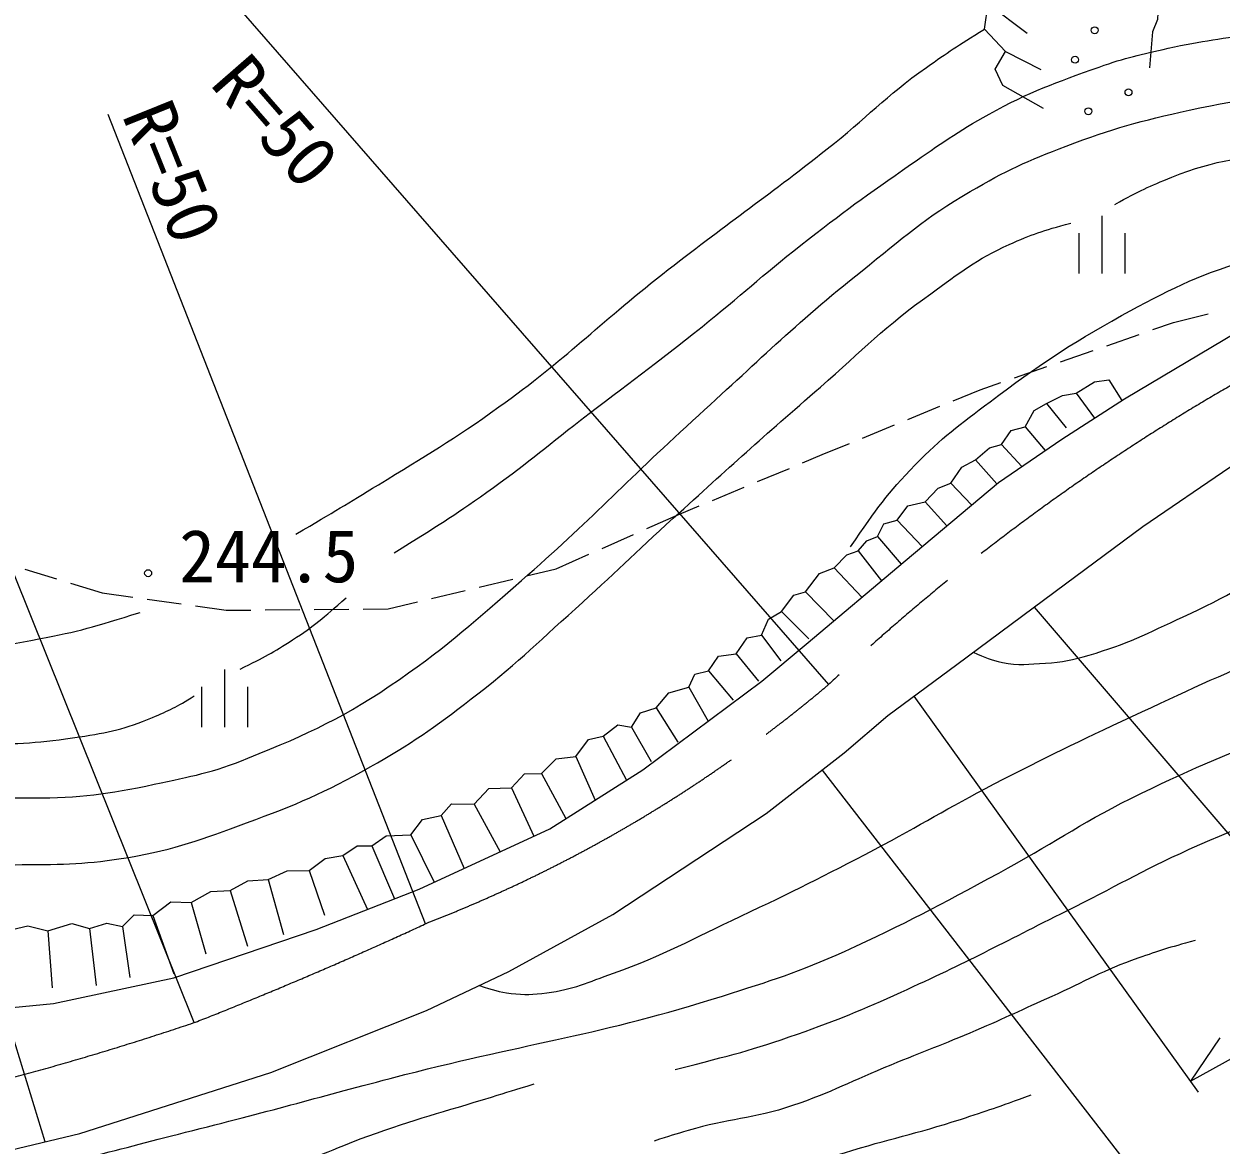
# Model space of a CAD drawing. Units: millimetres, scale not verified. Extents: x 40000 to 680000, y 20000 to 380000.
# Drawn here: x 272530 to 314168, y 281123 to 320097 of the extents above; entities that cross this region are included whole.
import ezdxf
from ezdxf.enums import TextEntityAlignment as Align

# ---------------------------------------------------------------- set-up
doc = ezdxf.new("R2010")
doc.units = ezdxf.units.MM
doc.header["$LTSCALE"] = 1000
doc.linetypes.add('CHAIN', pattern=[18.5, 12, -1.5, 3.5, -1.5])
for name, color, linetype, lineweight in [('M-BGD', 7, 'Continuous', 13), ('M-BMK', 2, 'CHAIN', 13), ('M-STR-HTXT', 7, 'Continuous', 13), ('M-STR-STRC', 7, 'Continuous', 13)]:
    doc.layers.add(name, color=color, linetype=linetype, lineweight=lineweight)
doc.styles.add('ＭＳ ゴシック', font='')
doc.styles.get('ＭＳ ゴシック').set_extended_font_data('MS Gothic')

msp = doc.modelspace()

# ---------------------------------------------------------------- linework, layer by layer
at = {"layer": 'M-BGD'}
for p, q in [((306674, 319140), (307898, 318508)), ((310027, 311425), (310027, 313425)), ((309227, 311425), (309227, 312825)), ((310827, 311425), (310827, 312825)), ((312513, 309719), (313725, 310023)), ((311795, 309469), (312513, 309719)), ((310190, 308911), (311323, 309305)), ((308584, 308353), (309717, 308747)), ((306978, 307795), (308112, 308189)), ((304846, 306994), (305788, 307381)), ((305788, 307381), (306506, 307631)), ((303273, 306347), (304383, 306804)), ((301701, 305701), (302811, 306157)), ((300296, 305124), (301239, 305511)), ((299615, 304840), (300296, 305124)), ((298045, 304187), (299153, 304648)), ((296476, 303534), (297584, 303995)), ((295333, 303058), (296014, 303342)), ((294193, 302552), (295333, 303058)), ((292639, 301862), (293736, 302349)), ((291042, 301153), (292182, 301659)), ((272561, 301138), (273667, 300803)), ((290015, 300908), (291042, 301153)), ((274146, 300657), (275251, 300322)), ((288361, 300515), (289529, 300793)), ((275251, 300322), (276316, 300171)), ((286707, 300121), (287875, 300399)), ((276811, 300101), (277999, 299934)), ((278494, 299864), (279558, 299713)), ((285194, 299761), (286221, 300006)), ((279558, 299713), (280426, 299721)), ((280926, 299725), (282126, 299735)), ((282626, 299739), (283826, 299750)), ((284326, 299754), (285194, 299761)), ((279513, 295653), (279513, 297653)), ((278713, 295653), (278713, 297053)), ((280313, 295653), (280313, 297053))]:
    msp.add_line(p, q, dxfattribs=at)
for points in [[(260530, 285457), (264046, 285278), (268401, 285550), (273557, 286047), (277740, 286934), (282689, 288612), (286275, 290021), (290822, 292117), (294056, 294167), (298200, 297248), (299735, 298538), (303180, 301434), (306425, 304161), (308626, 305662), (310804, 307064), (318164, 311434), (325772, 315735), (329444, 317709), (336857, 321680), (348294, 327834)], [(267801, 280144), (272049, 280945), (274470, 281528), (281122, 283641), (286534, 285803), (289394, 287156), (293011, 289134), (298342, 292647), (301064, 294757), (302580, 296056), (304972, 297827), (308758, 300634), (311452, 302621), (314475, 304693), (317430, 306461), (321273, 308561), (328854, 312552), (339265, 318257), (350288, 324210)], [(311725, 322020), (311988, 320955), (311960, 320249), (311781, 319825), (311678, 318573)], [(307992, 317152), (306579, 317962), (306306, 318527), (306674, 319140), (305939, 319912), (306071, 320797), (307427, 319771)], [(309131, 307257), (309768, 307658), (310267, 307720), (310718, 307009)], [(307354, 306095), (307673, 306660), (308093, 306901), (308775, 306053)], [(308093, 306901), (308651, 307177), (309131, 307257), (309766, 306396)], [(306536, 305482), (306871, 305961), (307354, 306095), (308045, 305265)], [(305630, 304941), (306112, 305365), (306536, 305482), (307239, 304716)], [(304772, 304135), (305151, 304690), (305630, 304941), (306368, 304113)], [(303873, 303483), (304323, 303962), (304772, 304135), (305489, 303374)], [(302908, 302848), (303270, 303350), (303873, 303483), (304630, 302652)], [(302222, 302273), (302439, 302714), (302908, 302848), (303773, 301932)], [(301541, 301781), (301847, 302126), (302222, 302273), (303046, 301320)], [(300712, 301184), (301153, 301640), (301541, 301781), (302357, 300741)], [(299711, 300360), (300198, 300989), (300712, 301184), (301679, 300171)], [(298878, 299668), (299312, 300235), (299711, 300360), (300701, 299350)], [(298187, 298854), (298432, 299401), (298878, 299668), (299830, 298717)], [(297308, 298195), (297682, 298756), (298187, 298854), (298859, 297961)], [(296340, 297612), (296692, 298117), (297308, 298195), (298083, 297250)], [(295651, 297039), (295870, 297488), (296340, 297612), (297200, 296589)], [(294517, 296325), (294966, 296846), (295651, 297039), (296327, 295855)], [(293658, 295650), (293976, 296149), (294517, 296325), (295270, 295132)], [(292672, 295340), (293181, 295728), (293658, 295650), (294345, 294454)], [(291724, 294625), (292168, 295224), (292672, 295340), (293492, 293809)], [(290533, 294044), (291043, 294548), (291724, 294625), (292393, 293112)], [(289486, 293540), (289940, 294033), (290533, 294044), (291379, 292470)], [(288195, 292969), (288705, 293517), (289486, 293540), (290262, 291859)], [(287037, 292576), (287397, 292980), (288195, 292969), (289092, 291320)], [(285982, 291908), (286395, 292443), (287037, 292576), (287838, 290742)], [(284632, 291520), (285125, 291869), (285982, 291908), (286801, 290264)], [(283617, 291184), (284124, 291530), (284632, 291520), (285422, 289686)], [(282455, 290669), (283009, 291086), (283617, 291184), (284479, 289316)], [(281027, 290349), (281682, 290650), (282455, 290669), (282984, 289112)], [(279701, 289972), (280316, 290313), (281027, 290349), (281558, 288446)], [(278352, 289556), (279033, 289942), (279701, 289972), (280308, 288034)], [(277011, 289102), (277638, 289573), (278352, 289556), (278851, 287766)], [(275959, 288719), (276363, 289124), (277011, 289102), (277748, 287079)], [(271560, 288487), (272668, 288747), (273366, 288575), (273510, 286586)], [(273366, 288575), (274191, 288819), (274806, 288653), (275045, 286664)], [(274806, 288653), (275416, 288841), (275959, 288719), (276214, 286947)]]:
    msp.add_lwpolyline(points, dxfattribs=at)
for centre in [(309774, 319877), (309092, 318852), (310948, 317721), (309554, 317062), (276850, 301003)]:
    msp.add_circle(centre, 121, dxfattribs=at)
for points, knots in [([(285409, 301714), (286965, 302678), (287400, 302951), (288627, 303817), (289940, 304743), (290616, 305342), (291890, 306321), (293541, 307590), (294489, 308272), (296116, 309573), (297475, 310660), (298185, 311333), (299554, 312408), (301006, 313549), (301848, 314154), (303368, 315205), (304412, 315927), (304992, 316344), (306100, 316962), (307522, 317755), (308401, 318049), (309934, 318600), (310845, 318928), (311382, 319035), (312326, 319250), (313530, 319525), (314228, 319559), (315434, 319825), (317383, 320254), (318439, 320639), (320360, 321181), (323401, 322039), (325074, 322626), (328127, 323441), (330913, 324184), (332482, 324577), (335300, 325186), (337005, 325554), (337941, 325912), (339678, 326067), (340066, 326101), (340205, 326123), (340672, 326136)], [0, 0, 0, 0, 1, 1, 1, 2, 2, 2, 3, 3, 3, 4, 4, 4, 5, 5, 5, 6, 6, 6, 7, 7, 7, 8, 8, 8, 9, 9, 9, 10, 10, 10, 11, 11, 11, 12, 12, 12, 13, 13, 13, 14, 14, 14, 14]), ([(269649, 293419), (271109, 293230), (271586, 293194), (272833, 293193), (274495, 293193), (275436, 293318), (277062, 293664), (278355, 293940), (279098, 294073), (280323, 294570), (282471, 295443), (283684, 295989), (285588, 297311), (287342, 298528), (288227, 299347), (289836, 300749), (292233, 302837), (293435, 304162), (295788, 306300), (298064, 308367), (299279, 309599), (301681, 311519), (303103, 312657), (303871, 313354), (305443, 314273), (306689, 315001), (307435, 315339), (308783, 315852), (310409, 316471), (311361, 316721), (313058, 317101), (315123, 317563), (316330, 317555), (318406, 317965), (320342, 318349), (321424, 318585), (323333, 319084), (325568, 319669), (326828, 319981), (329012, 320733), (330714, 321319), (331599, 321826), (333267, 322500), (334135, 322851), (334411, 322963), (335493, 323391)], [0, 0, 0, 0, 1, 1, 1, 2, 2, 2, 3, 3, 3, 4, 4, 4, 5, 5, 5, 6, 6, 6, 7, 7, 7, 8, 8, 8, 9, 9, 9, 10, 10, 10, 11, 11, 11, 12, 12, 12, 13, 13, 13, 14, 14, 14, 15, 15, 15, 15]), ([(310472, 313819), (311348, 314314), (311660, 314444), (312455, 314770), (314017, 315410), (315009, 315414), (316656, 315787), (318773, 316267), (320000, 316367), (322090, 316955), (323987, 317489), (325029, 317866), (326875, 318556), (329026, 319361), (330228, 319828), (332328, 320759), (333706, 321369), (334161, 321577), (335827, 322384)], [0, 0, 0, 0, 1, 1, 1, 2, 2, 2, 3, 3, 3, 4, 4, 4, 5, 5, 5, 6, 6, 6, 6]), ([(281992, 302364), (283383, 303176), (283747, 303395), (284858, 304078), (286520, 305098), (287468, 305649), (289053, 306784), (291378, 308448), (292488, 309630), (294737, 311395), (296949, 313131), (298258, 314013), (300469, 315750), (301840, 316827), (302490, 317582), (303917, 318584), (304690, 319127), (304964, 319319), (305939, 319912)], [0, 0, 0, 0, 1, 1, 1, 2, 2, 2, 3, 3, 3, 4, 4, 4, 5, 5, 5, 6, 6, 6, 6]), ([(305551, 298256), (305981, 298055), (306153, 297993), (306561, 297902), (307131, 297775), (307473, 297844), (308057, 297875), (308661, 297906), (308998, 297992), (309580, 298157), (310906, 298533), (311596, 298910), (312850, 299483), (314403, 300192), (315203, 300733), (316730, 301498), (317720, 301994), (318268, 302291), (319292, 302713), (320932, 303389), (321919, 303587), (323619, 304097), (324862, 304469), (325590, 304569), (326821, 304982), (327846, 305325), (328414, 305541), (329402, 305980), (331371, 306856), (332431, 307441), (334346, 308429), (336106, 309336), (337080, 309866), (338829, 310793), (341279, 312091), (342666, 312789), (345095, 314124), (346931, 315135), (347899, 315810), (349754, 316786), (350741, 317305), (351290, 317608), (352306, 318067), (352732, 318259), (352874, 318325), (353403, 318546)], [0, 0, 0, 0, 1, 1, 1, 2, 2, 2, 3, 3, 3, 4, 4, 4, 5, 5, 5, 6, 6, 6, 7, 7, 7, 8, 8, 8, 9, 9, 9, 10, 10, 10, 11, 11, 11, 12, 12, 12, 13, 13, 13, 14, 14, 14, 15, 15, 15, 15]), ([(288373, 286673), (288855, 286506), (289032, 286450), (289471, 286394), (289952, 286333), (290231, 286356), (290712, 286416), (291650, 286533), (292142, 286782), (293033, 287098), (294822, 287731), (295748, 288277), (297466, 289083), (299304, 289945), (300320, 290457), (302118, 291400), (303757, 292259), (304630, 292823), (306273, 293675), (308123, 294635), (309179, 295137), (311067, 296020), (312973, 296912), (314041, 297413), (315983, 298224), (317876, 299015), (318938, 299458), (320871, 300145), (322257, 300637), (323092, 300743), (324463, 301278), (326091, 301913), (326948, 302400), (328522, 303161), (330510, 304123), (331592, 304725), (333551, 305742), (336704, 307379), (338459, 308317), (341607, 309964), (343322, 310862), (344282, 311364), (345999, 312258), (348582, 313603), (349970, 314478), (352620, 315686), (353356, 316022), (353600, 316142), (354514, 316526)], [0, 0, 0, 0, 1, 1, 1, 2, 2, 2, 3, 3, 3, 4, 4, 4, 5, 5, 5, 6, 6, 6, 7, 7, 7, 8, 8, 8, 9, 9, 9, 10, 10, 10, 11, 11, 11, 12, 12, 12, 13, 13, 13, 14, 14, 14, 15, 15, 15, 16, 16, 16, 16]), ([(267744, 280141), (268093, 279967), (268256, 279934), (268598, 279846), (269688, 279565), (270353, 279942), (271468, 280095), (274319, 280489), (275868, 281000), (278661, 281697), (281451, 282394), (282996, 282856), (285781, 283571), (290087, 284678), (292594, 284956), (296831, 286304), (298513, 286839), (299466, 287129), (301074, 287857), (303214, 288826), (304369, 289464), (306438, 290579), (308252, 291556), (309190, 292250), (311033, 293173), (313021, 294168), (314188, 294615), (316237, 295478), (318800, 296558), (320256, 297115), (322849, 298120), (325202, 299031), (326567, 299421), (328902, 300378), (331333, 301374), (332686, 301964), (335026, 303159), (338400, 304881), (340179, 306054), (343480, 307914), (346039, 309356), (347419, 310264), (350029, 311613), (351231, 312234), (351957, 312479), (353151, 313118), (354128, 313640), (354455, 313830), (355612, 314530)], [0, 0, 0, 0, 1, 1, 1, 2, 2, 2, 3, 3, 3, 4, 4, 4, 5, 5, 5, 6, 6, 6, 7, 7, 7, 8, 8, 8, 9, 9, 9, 10, 10, 10, 11, 11, 11, 12, 12, 12, 13, 13, 13, 14, 14, 14, 15, 15, 15, 16, 16, 16, 16]), ([(238495, 297352), (240729, 297625), (241429, 297715), (243317, 297706), (245143, 297698), (246166, 297567), (247978, 297342), (249803, 297115), (250820, 296905), (252594, 296427), (253276, 296244), (253625, 296040), (254280, 295777), (255970, 295099), (256861, 294581), (258566, 293941), (260072, 293375), (260929, 293091), (262465, 292613), (263868, 292176), (264662, 291955), (266091, 291614), (267223, 291345), (267855, 291158), (269011, 291021), (270353, 290862), (271116, 290861), (272467, 290871), (273920, 290882), (274746, 290880), (276178, 291125), (277821, 291408), (278712, 291744), (280275, 292322), (282002, 292960), (282966, 293360), (284568, 294266), (286011, 295081), (286777, 295620), (288091, 296630), (289574, 297770), (290319, 298515), (291710, 299766), (293057, 300977), (293776, 301695), (295116, 302914), (297096, 304714), (298210, 305718), (300231, 307472), (301714, 308760), (302469, 309583), (304071, 310720), (305095, 311447), (305646, 311919), (306794, 312428), (307606, 312787), (307942, 312904), (308941, 313172)], [0, 0, 0, 0, 1, 1, 1, 2, 2, 2, 3, 3, 3, 4, 4, 4, 5, 5, 5, 6, 6, 6, 7, 7, 7, 8, 8, 8, 9, 9, 9, 10, 10, 10, 11, 11, 11, 12, 12, 12, 13, 13, 13, 14, 14, 14, 15, 15, 15, 16, 16, 16, 17, 17, 17, 18, 18, 18, 19, 19, 19, 19]), ([(301282, 301916), (302228, 303288), (302540, 303754), (303533, 304768), (304462, 305718), (305070, 306164), (306132, 306963), (307840, 308246), (308840, 308922), (310710, 309958), (312322, 310851), (313266, 311315), (315023, 311870), (316581, 312361), (317454, 312771), (319085, 312866), (319720, 312903), (319975, 312926), (320713, 312875)], [0, 0, 0, 0, 1, 1, 1, 2, 2, 2, 3, 3, 3, 4, 4, 4, 5, 5, 5, 6, 6, 6, 6]), ([(280048, 297669), (280920, 298099), (281191, 298240), (281875, 298686), (282650, 299192), (282908, 299425), (283740, 300146)], [0, 0, 0, 0, 1, 1, 1, 2, 2, 2, 2]), ([(264333, 299265), (265153, 298986), (265410, 298918), (266114, 298747), (267287, 298461), (267967, 298344), (269175, 298304), (270694, 298253), (271551, 298438), (273046, 298718), (274447, 298981), (274955, 299134), (276577, 299641)], [0, 0, 0, 0, 1, 1, 1, 2, 2, 2, 3, 3, 3, 4, 4, 4, 4]), ([(259024, 298206), (260199, 297571), (260582, 297353), (261652, 296982), (262613, 296649), (263193, 296601), (264176, 296341), (265345, 296032), (265975, 295755), (267162, 295522), (268630, 295234), (269471, 295118), (270967, 295079), (272334, 295043), (273108, 295114), (274461, 295315), (275474, 295465), (276055, 295581), (276997, 295983), (277587, 296236), (277816, 296347), (278456, 296737)], [0, 0, 0, 0, 1, 1, 1, 2, 2, 2, 3, 3, 3, 4, 4, 4, 5, 5, 5, 6, 6, 6, 7, 7, 7, 7]), ([(295182, 283751), (297211, 284267), (297807, 284408), (299441, 284983), (300872, 285488), (301661, 285815), (303043, 286440), (305327, 287474), (306561, 288150), (308806, 289267), (310472, 290096), (311367, 290638), (313063, 291405), (315061, 292309), (316228, 292720), (318320, 293381), (319543, 293767), (319963, 293897), (321474, 294294)], [0, 0, 0, 0, 1, 1, 1, 2, 2, 2, 3, 3, 3, 4, 4, 4, 5, 5, 5, 6, 6, 6, 6]), ([(313262, 288229), (312318, 287978), (312041, 287887), (311275, 287618), (310068, 287193), (309449, 286810), (308281, 286289), (307248, 285828), (306679, 285548), (305639, 285104), (304491, 284614), (303833, 284376), (302677, 283903), (301343, 283357), (300631, 282958), (299267, 282494), (297885, 282025), (297031, 282044), (295632, 281629), (295167, 281492), (295009, 281449), (294447, 281261)], [0, 0, 0, 0, 1, 1, 1, 2, 2, 2, 3, 3, 3, 4, 4, 4, 5, 5, 5, 6, 6, 6, 7, 7, 7, 7]), ([(246348, 279998), (246727, 279748), (246864, 279684), (247208, 279508), (248085, 279061), (248652, 278977), (249604, 278725), (250725, 278428), (251388, 278423), (252535, 278254), (253901, 278053), (254667, 277938), (256042, 277816), (258985, 277556), (260640, 277367), (263595, 277388), (265517, 277402), (266597, 277442), (268511, 277623), (270633, 277824), (271823, 277949), (273927, 278292), (275316, 278519), (276101, 278632), (277462, 278991), (279008, 279399), (279865, 279669), (281371, 280206), (282603, 280646), (283260, 280981), (284489, 281430), (286144, 282035), (287108, 282269), (288791, 282792), (289373, 282972), (289556, 283029), (290282, 283251)], [0, 0, 0, 0, 1, 1, 1, 2, 2, 2, 3, 3, 3, 4, 4, 4, 5, 5, 5, 6, 6, 6, 7, 7, 7, 8, 8, 8, 9, 9, 9, 10, 10, 10, 11, 11, 11, 12, 12, 12, 12]), ([(294116, 278280), (295510, 278928), (295914, 279103), (297095, 279561), (298617, 280151), (299508, 280377), (301069, 280858), (302635, 281340), (303542, 281509), (305100, 282016), (306066, 282331), (306386, 282438), (307558, 282864)], [0, 0, 0, 0, 1, 1, 1, 2, 2, 2, 3, 3, 3, 4, 4, 4, 4])]:
    msp.add_open_spline(points, degree=3, knots=knots, dxfattribs=at)
at = {"layer": 'M-BMK'}
for centre, radius, start, end in [((352156, 242247), 75359, 118.8099, 133.25403), ((268735, 334763), 49256, 291.2511, 310.1839), ((223360, 425499), 150563, 291.48395, 294.83105), ((245159, 383925), 104016, 282.39359, 288.69688)]:
    msp.add_arc(centre, radius, start, end, dxfattribs=at)
at = {"layer": 'M-STR-HTXT'}
for p, q in [((279164, 321618), (300517, 297132)), ((286502, 288816), (275462, 316944)), ((278448, 285379), (266958, 313966)), ((313103, 283344), (358888, 308574)), ((307668, 299826), (317975, 287790)), ((313378, 282962), (303492, 296731)), ((300289, 294156), (311185, 280096)), ((314126, 284854), (313103, 283344))]:
    msp.add_line(p, q, dxfattribs=at)
at = {"layer": 'M-STR-STRC'}
msp.add_line((273271, 281239), (262743, 315460), dxfattribs=at)

# ---------------------------------------------------------------- texts
at = {"layer": 'M-BGD', "style": 'ＭＳ ゴシック'}
msp.add_text('244.5', height=1833, dxfattribs=at).set_placement((281046, 300136), align=Align.BOTTOM_CENTER)
at = {"layer": 'M-STR-HTXT', "style": 'ＭＳ ゴシック'}
for rotation, p in [(311.091, (281291, 316722)), (291.897, (277705, 314961))]:
    msp.add_text('R=50', height=1833, rotation=rotation, dxfattribs=at).set_placement(p, align=Align.MIDDLE_CENTER)

doc.saveas('drawing.dxf')
